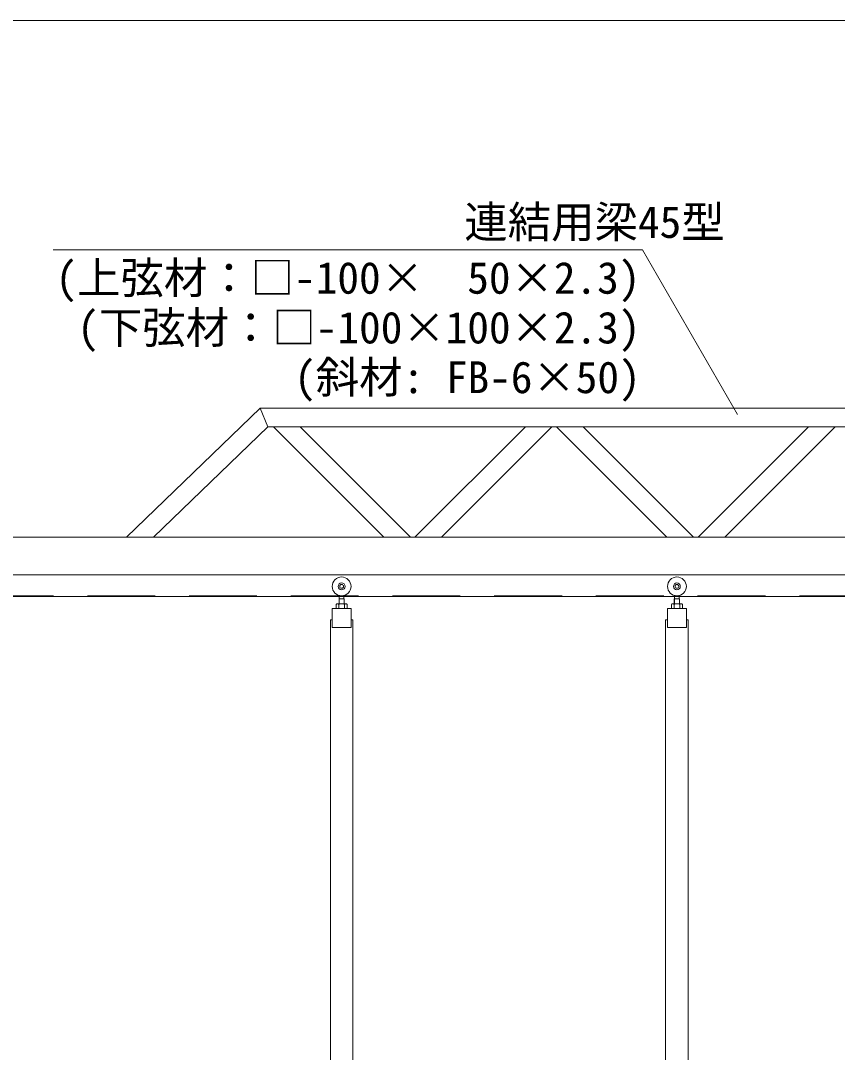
# Model space of a CAD drawing. Units: millimetres, scale not verified. Extents: x -35488 to -11338, y -17325 to 17325.
# Drawn here: x -31890 to -29722, y 7599 to 10339 of the extents above; entities that cross this region are included whole.
import ezdxf
from ezdxf.enums import TextEntityAlignment as Align

# ---------------------------------------------------------------- set-up
doc = ezdxf.new("R2010")
doc.units = ezdxf.units.MM
doc.header["$LTSCALE"] = 150
doc.linetypes.add('DASHED1', pattern=[1.8, 1.2, -0.6])
for name, color, linetype, lineweight in [('0-6_ﾎﾞﾙﾄ類', 2, 'Continuous', 18), ('0-B_寸法', 3, 'Continuous', 18), ('1-0_中央走行棒', 7, 'Continuous', 18), ('1-5_吊車', 4, 'DASHED1', 9), ('1-9_文字', 7, 'Continuous', 18), ('1-B_連結用梁45', 7, 'Continuous', 18)]:
    doc.layers.add(name, color=color, linetype=linetype, lineweight=lineweight)
doc.styles.add('ＭＳ ゴシック', font='')
doc.styles.get('ＭＳ ゴシック').set_extended_font_data('MS Gothic')

msp = doc.modelspace()

# ---------------------------------------------------------------- linework, layer by layer
at = {"layer": '0-6_ﾎﾞﾙﾄ類'}
for p, q in [((-31049.2, 8790.6), (-31027, 8790.6)), ((-31049.2, 8790.6), (-31045.6, 8790.6)), ((-31045.6, 8788.6), (-31045.6, 8777.6)), ((-31030.6, 8790.6), (-31027, 8790.6)), ((-31030.6, 8788.6), (-31030.6, 8777.6)), ((-30159.2, 8790.6), (-30137, 8790.6)), ((-30159.2, 8790.6), (-30155.6, 8790.6)), ((-30155.6, 8788.6), (-30155.6, 8777.6)), ((-30140.6, 8790.6), (-30137, 8790.6)), ((-30140.6, 8788.6), (-30140.6, 8777.6))]:
    msp.add_line(p, q, dxfattribs=at)
for points in [[(-31023.4, 8788.6), (-31023.4, 8777.6), (-31052.9, 8777.6), (-31052.9, 8788.6)], [(-30133.4, 8788.6), (-30133.4, 8777.6), (-30162.9, 8777.6), (-30162.9, 8788.6)]]:
    msp.add_lwpolyline(points, dxfattribs=at)
for centre, radius, start, end in [((-31049.2, 8786.3), 4.29, 32.227, 147.773), ((-31038.1, 8775.5), 15.1, 60.137, 119.863), ((-31027, 8786.3), 4.29, 32.227, 147.773), ((-30159.2, 8786.3), 4.29, 32.227, 147.773), ((-30148.1, 8775.5), 15.1, 60.137, 119.863), ((-30137, 8786.3), 4.29, 32.227, 147.773)]:
    msp.add_arc(centre, radius, start, end, dxfattribs=at)
at = {"layer": '0-B_寸法'}
msp.add_line((-32782.1, 10338.6), (-22114.1, 10338.6), dxfattribs=at)
at = {"layer": '1-0_中央走行棒'}
for points in [[(-31063.1, 8727.6), (-31013.1, 8727.6), (-31013.1, 8777.6), (-31063.1, 8777.6)], [(-30173.1, 8727.6), (-30123.1, 8727.6), (-30123.1, 8777.6), (-30173.1, 8777.6)]]:
    msp.add_lwpolyline(points, close=True, dxfattribs=at)
for points in [[(-31063.1, 8747.6), (-31068.1, 8747.6), (-31068.1, 7415.6)], [(-31008.1, 7415.6), (-31008.1, 8747.6), (-31013.1, 8747.6)], [(-30173.1, 8747.6), (-30178.1, 8747.6), (-30178.1, 7415.6)], [(-30118.1, 7415.6), (-30118.1, 8747.6), (-30123.1, 8747.6)]]:
    msp.add_lwpolyline(points, dxfattribs=at)
at = {"layer": '1-5_吊車', "color": 7, "linetype": 'Continuous', "lineweight": 18}
for p, q in [((-31044.8, 8790.6), (-31044.8, 8803.6)), ((-31044.4, 8803.6), (-31044.4, 8812.4)), ((-31031.9, 8803.6), (-31031.9, 8812.4)), ((-31031.4, 8790.6), (-31031.4, 8803.6)), ((-30154.8, 8790.6), (-30154.8, 8803.6)), ((-30154.4, 8803.6), (-30154.4, 8812.4)), ((-30141.9, 8803.6), (-30141.9, 8812.4)), ((-30141.4, 8790.6), (-30141.4, 8803.6)), ((-31046.1, 8790.6), (-31046.1, 8790.6)), ((-31030.2, 8790.6), (-31030.2, 8790.6)), ((-30156.1, 8790.6), (-30156.1, 8790.6)), ((-30140.2, 8790.6), (-30140.2, 8790.6))]:
    msp.add_line(p, q, dxfattribs=at)
for points in [[(-31046.1, 8790.6), (-31045.1, 8790.6), (-31045.1, 8803.6), (-31038.1, 8803.6)], [(-31030.2, 8790.6), (-31031.1, 8790.6), (-31031.1, 8803.6), (-31038.1, 8803.6)], [(-30156.1, 8790.6), (-30155.1, 8790.6), (-30155.1, 8803.6), (-30148.1, 8803.6)], [(-30140.2, 8790.6), (-30141.1, 8790.6), (-30141.1, 8803.6), (-30148.1, 8803.6)]]:
    msp.add_lwpolyline(points, dxfattribs=at)
for centre, radius in [((-31038.1, 8836.6), 25), ((-30148.1, 8836.6), 25), ((-31038.1, 8836.6), 9), ((-31038.1, 8836.6), 5), ((-30148.1, 8836.6), 9), ((-30148.1, 8836.6), 5)]:
    msp.add_circle(centre, radius, dxfattribs=at)
at = {"layer": '1-9_文字'}
for p, q in [((-31804, 9729.9), (-30269.3, 9729.9)), ((-30239.3, 9729.9), (-30269.3, 9729.9)), ((-29987.1, 9292.9), (-30239.3, 9729.9))]:
    msp.add_line(p, q, dxfattribs=at)
at = {"layer": '1-B_連結用梁45'}
for p, q in [((-31254.1, 9310), (-31609.3, 8967)), ((-31254.1, 9310), (-31233.9, 9260)), ((-31254.1, 9310), (-28354.1, 9310)), ((-31233.9, 9260), (-31537.3, 8967)), ((-28404.1, 9260), (-31233.9, 9260)), ((-31148.4, 9260), (-31219.1, 9260)), ((-30926.1, 8967), (-31219.1, 9260)), ((-30855.4, 8967), (-31148.4, 9260)), ((-30843.4, 8967), (-30550.4, 9260)), ((-30772.7, 8967), (-30479.7, 9260)), ((-30550.4, 9260), (-30479.7, 9260)), ((-30397, 9260), (-30467.7, 9260)), ((-30174.7, 8967), (-30467.7, 9260)), ((-30104, 8967), (-30397, 9260)), ((-30092, 8967), (-29799, 9260)), ((-30021.3, 8967), (-29728.2, 9260)), ((-29799, 9260), (-29728.2, 9260)), ((-32948.1, 8967), (-28365.4, 8967)), ((-30855.4, 8967), (-30926.1, 8967)), ((-30843.4, 8967), (-30772.7, 8967)), ((-30104, 8967), (-30174.7, 8967)), ((-30092, 8967), (-30021.3, 8967))]:
    msp.add_line(p, q, dxfattribs=at)
at = {"layer": '1-B_連結用梁45', "color": 4, "linetype": 'DASHED1', "lineweight": 9}
msp.add_line((-32793.1, 8811.6), (-28348.1, 8811.6), dxfattribs=at)
at = {"layer": '1-B_連結用梁45'}
for points in [[(-28354.1, 8967), (-28354.1, 8867), (-32548.1, 8867)], [(-31948.1, 8867), (-28348.1, 8867), (-28348.1, 8810), (-31948.1, 8810), (-31948.1, 8813)]]:
    msp.add_lwpolyline(points, dxfattribs=at)

# ---------------------------------------------------------------- texts
at = {"layer": '1-9_文字', "style": 'ＭＳ ゴシック'}
for s, p in [('                   連結用梁45型', (-31804, 9736.4)), ('(上弦材：□-100×  50×2.3)', (-31797.8, 9588.2)), ('(下弦材：□-100×100×2.3)', (-31740.2, 9456.2)), ('(斜材: FB-6×50)', (-31164.2, 9324.2))]:
    msp.add_text(s, height=84.46, dxfattribs=at).set_placement(p, align=Align.BOTTOM_LEFT)

doc.saveas('drawing.dxf')
